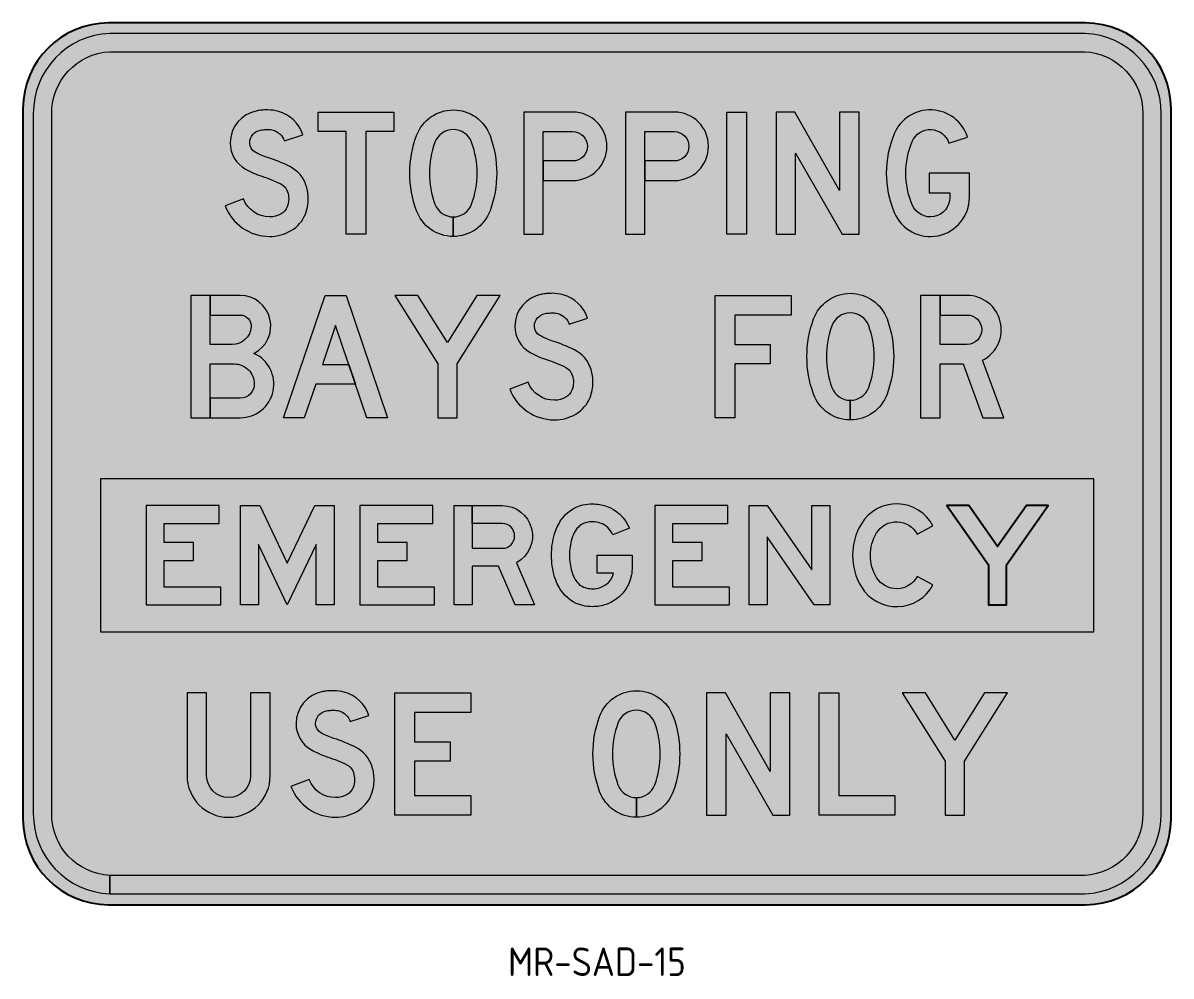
# Model space of a CAD drawing. Header units: millimetres. Extents: x 701 to 802, y 164 to 248.
import ezdxf
from ezdxf.enums import TextEntityAlignment as Align

# ---------------------------------------------------------------- set-up
doc = ezdxf.new("R2010")
doc.units = ezdxf.units.MM
doc.linetypes.add('CENTERX2', pattern=[101.60000000000001, 63.5, -12.7, 12.7, -12.7])
doc.linetypes.add('DASHED', pattern=[19.049999999999997, 12.7, -6.35])
for name, color, linetype in [('CNSTRN TWO', 2, 'DASHED'), ('L18', 4, 'Continuous'), ('L25', 1, 'Continuous'), ('T25', 1, 'Continuous'), ('Wipeout Frame & Hatch Boundary', 153, 'Continuous')]:
    doc.layers.add(name, color=color, linetype=linetype)
doc.layers.add('GSCOLORFILL', color=7, linetype='Continuous', lineweight=0)
doc.styles.add('ISO', font='isocp2.shx')

# ---------------------------------------------------------------- blocks, each defined once
blk = doc.blocks.new('*U2')
at = {"layer": 'GSCOLORFILL', "linetype": 'Continuous'}
blk.add_hatch(color=0, dxfattribs=at).paths.add_polyline_path([(146.9999999999999, 164), (147.0000000000001, 200), (0, 200), (0, 0), (150.0000000000001, 0), (149.9999999999999, 35.99999999999999), (35.99999999999989, 35.99999999999999), (36, 89.79369452008171), (95, 89.79369452008171), (95, 125.7936945200817), (36.00000000000001, 125.7936945200817), (35.99999999999989, 164)])
at = {"layer": 'GSCOLORFILL', "color": 0}
blk.add_lwpolyline([(149.9999999999999, 35.99999999999999), (35.99999999999989, 35.99999999999999), (36, 89.79369452008171), (95, 89.79369452008171), (95, 125.7936945200817), (36, 125.7936945200817), (35.99999999999989, 164), (146.9999999999999, 164), (147.0000000000001, 200), (0, 200), (0, 0), (150.0000000000001, 0)], close=True, dxfattribs=at)
blk = doc.blocks.new('*U3')
at = {"layer": 'GSCOLORFILL', "linetype": 'Continuous'}
blk.add_hatch(color=0, dxfattribs=at).paths.add_polyline_path([(152, 122.0000000000001), (152, 2.842170943040401e-14), (188, 2.842170943040401e-14), (188, 200), (149.2207729529404, 200), (94, 83.84596034036669), (38.7792270470596, 200), (0, 200), (0, 0), (36, 0), (36, 121.9999999999999), (94, 3.29042741172795e-14)])
at = {"layer": 'GSCOLORFILL', "color": 0}
blk.add_lwpolyline([(94, 83.84596034036667), (149.2207729529404, 200), (188, 200), (188, 2.842170943040401e-14), (152, 2.842170943040401e-14), (152, 122), (94, 1.4210854715202e-14), (36, 121.9999999999999), (36, 0), (0, 0), (0, 200), (38.77922704705958, 200)], close=True, dxfattribs=at)
blk = doc.blocks.new('*U4')
at = {"layer": 'GSCOLORFILL', "linetype": 'Continuous'}
blk.add_hatch(color=0, dxfattribs=at).paths.add_polyline_path([(146.9999999999999, 164), (147.0000000000001, 200), (0, 200), (0, 0), (150.0000000000001, 0), (149.9999999999999, 35.99999999999999), (35.99999999999989, 35.99999999999999), (36, 89.79369452008171), (95, 89.79369452008171), (95, 125.7936945200817), (36.00000000000001, 125.7936945200817), (35.99999999999989, 164)])
at = {"layer": 'GSCOLORFILL', "color": 0}
blk.add_lwpolyline([(149.9999999999999, 35.99999999999999), (35.99999999999989, 35.99999999999999), (36, 89.79369452008171), (95, 89.79369452008171), (95, 125.7936945200817), (36, 125.7936945200817), (35.99999999999989, 164), (146.9999999999999, 164), (147.0000000000001, 200), (0, 200), (0, 0), (150.0000000000001, 0)], close=True, dxfattribs=at)
blk = doc.blocks.new('*U5')
at = {"layer": 'GSCOLORFILL'}
h = blk.add_hatch(color=0, dxfattribs=at)
edge = h.paths.add_edge_path()
edge.add_line((36.00499999523606, 163.9999999999999), (36.00499999523606, 200))
edge.add_line((36.00499999523606, 200), (96.68865915777633, 200))
edge.add_arc((96.68865914828633, 138.9999999985824), 61.00000000141762, -62.16300381389169, 89.99999999108633, ccw=False)
edge.add_line((125.1730801702537, 85.05894180339811), (161.9999999785623, 0))
edge.add_line((161.9999999785623, 0), (122.7706969207973, 0))
edge.add_line((122.7706969207973, 0), (88.9999999882225, 78))
edge.add_line((88.9999999882225, 78), (36.00999999523469, 78))
edge.add_line((36.00999999523469, 78), (35.99999999523607, 0))
edge.add_line((35.99999999523607, 0), (0, 0))
edge.add_line((0, 0), (0, 200))
edge.add_line((0, 200), (35.99279999523708, 200))
edge.add_line((35.99279999523708, 200), (36.00999999523469, 114))
edge.add_line((36.00999999523469, 114), (96.68865915777667, 114.000000001654))
edge.add_arc((96.68865915777641, 138.9999999999999), 24.99999999834591, 270.0000000000006, 449.9999999999999)
edge.add_line((96.68865915777644, 163.9999999983459), (36.00499999523606, 163.9999999999999))
at = {"layer": 'GSCOLORFILL', "color": 0}
blk.add_lwpolyline([(36.00499999523606, 163.9999999999999), (36.00499999523606, 200), (96.68865915777633, 200, -0.7824316467772549), (125.1730801702537, 85.05894180339811), (161.9999999785623, 0), (122.7706969207973, 0), (88.9999999882225, 78), (36.00999999523469, 78), (35.99999999523607, 0), (0, 0), (0, 200), (35.99279999523708, 200), (36.00999999523469, 114), (96.68865915777667, 114.000000001654, 0.9999999999999943), (96.68865915777644, 163.9999999983459)], format="xyb", close=True, dxfattribs=at)
blk = doc.blocks.new('*U6')
at = {"layer": 'GSCOLORFILL'}
h = blk.add_hatch(color=0, dxfattribs=at)
edge = h.paths.add_edge_path()
edge.add_line((124.9539293998873, 64.00000000000058), (91.94101610818622, 64.00000000000055))
edge.add_line((91.94101610818622, 64.00000000000055), (91.94101610818622, 100.0000000000006))
edge.add_line((91.94101610818622, 100.0000000000006), (162, 100.0000000000006))
edge.add_line((162, 100.0000000000006), (162, 71.214695290947))
edge.add_arc((102.6031196883542, 71.21469529094692), 59.39688031164584, -10.323529323198386, 1.1368683772161603e-13, ccw=False)
edge.add_arc((84.64927900138316, 74.48507819232937), 77.64614878286928, 288.79850981199, 349.67647067680144, ccw=False)
edge.add_arc((82.601807161031, 80.50000000000037), 83.99999999999982, 269.9999999999937, 288.79850981199, ccw=False)
edge.add_arc((82.6018071610219, 83.30243830921908), 86.80243830921853, 256.8684975468394, 269.9999999999999, ccw=False)
edge.add_arc((79.24349315913551, 68.90680296235587), 72.02026695399728, 213.2258247591346, 256.8684975468393, ccw=False)
edge.add_arc((106.2242357779448, 86.57987978555103), 104.2739197186221, 196.5375582815805, 213.2258247591346, ccw=False)
edge.add_arc((151.4209855550677, 100.0000000000005), 151.4209855550677, 180, 196.5375582815805, ccw=False)
edge.add_arc((151.4209855550677, 100.0000000000007), 151.4209855550677, 163.4624417184194, 180.0000000000001, ccw=False)
edge.add_arc((106.2242357779445, 113.4201202144501), 104.2739197186219, 146.7741752408664, 163.4624417184192, ccw=False)
edge.add_arc((79.24349315913598, 131.0931970376447), 72.020266953998, 103.13150245316069, 146.7741752408668, ccw=False)
edge.add_arc((82.60180716102155, 116.6975616907832), 86.80243830921734, 90.00000000000011, 103.13150245316041, ccw=False)
edge.add_arc((82.60180716103072, 119.4999999999993), 84.00000000000128, 71.20149018800993, 90.00000000000642, ccw=False)
edge.add_arc((84.64927900138326, 125.5149218076719), 77.64614878286912, 22.036721864376887, 71.20149018800959, ccw=False)
edge.add_line((156.6228775257865, 154.6478162100389), (123.2529089247145, 141.1405886794366))
edge.add_arc((84.64927900138326, 125.5149218076718), 41.64614878286923, 22.03672186437699, 71.20149018800976)
edge.add_arc((82.60180716103088, 119.4999999999997), 48.00000000000092, 71.20149018801003, 90.00000000000655)
edge.add_arc((82.60180716102347, 116.6975616907663), 50.80243830923425, 89.99999999999785, 103.1315024531581)
edge.add_arc((79.24349315913587, 131.0931970376448), 36.02026695399781, 103.1315024531608, 146.7741752408669)
edge.add_arc((106.224235777945, 113.42012021445), 68.27391971862232, 146.7741752408664, 163.4624417184192)
edge.add_arc((151.4209855550674, 100.0000000000007), 115.4209855550674, 163.4624417184194, 180.0000000000001)
edge.add_arc((151.4209855550676, 100.0000000000005), 115.4209855550676, 180, 196.5375582815805)
edge.add_arc((106.2242357779448, 86.57987978555096), 68.27391971862207, 196.5375582815805, 213.2258247591345)
edge.add_arc((79.24349315913543, 68.90680296235578), 36.02026695399718, 213.2258247591346, 256.8684975468394)
edge.add_arc((82.60180716102184, 83.30243830921897), 50.80243830921842, 256.8684975468394, 269.9999999999999)
edge.add_arc((82.601807161029, 80.50000000001262), 48.00000000001207, 269.9999999999914, 288.7985098119876)
edge.add_arc((84.64927900138329, 74.48507819232937), 41.64614878286924, 288.79850981199, 345.4179690683337)
at = {"layer": 'GSCOLORFILL', "color": 0}
blk.add_lwpolyline([(124.9539293998873, 64.00000000000058), (91.94101610818622, 64.00000000000055), (91.94101610818622, 100.0000000000006), (162, 100.0000000000006), (162, 71.214695290947, -0.04507538502769052), (161.0384552252248, 60.57040332532851, -0.2720592993747703), (109.6700573784568, 0.9807581137323957, -0.08220841963923342), (82.60180716102174, -3.499999999999442, -0.0573597717839201), (62.88144017523634, -1.230220600646202, -0.1927627540990239), (18.99728476208368, 29.44399482730252, -0.07294526850981733), (6.263778553494504, 56.89895451418379, -0.07228421252994335), (1.4210854715202e-14, 100.0000000000006, -0.07228421252994391), (6.263778553494561, 143.1010454858177, -0.07294526850981198), (18.9972847620826, 170.556005172697, -0.19276275409903), (62.88144017523662, 201.2302206006474, -0.05735977178391904), (82.6018071610214, 203.5000000000006, -0.08220841963923443), (109.6700573784573, 199.0192418862686, -0.2178742305443249), (156.6228775257865, 154.6478162100389), (123.2529089247145, 141.1405886794366, 0.2178742305443251), (98.06937871384595, 164.9395667921538, 0.08220841963923443), (82.60180716102538, 167.5000000000006, 0.05735977178391912), (71.06016447511463, 166.171577317905, 0.1927627540990301), (49.11191213050451, 150.8301536458023, 0.07294526850981185), (40.77457923875495, 132.8538685056815, 0.07228421252994412), (36.00000000000001, 100.0000000000006, 0.07228421252994335), (40.7745792387549, 67.14613149431985, 0.07294526850981733), (49.11191213050513, 49.16984635419787, 0.192762754099024), (71.06016447511446, 33.82842268209625, 0.05735977178392032), (82.6018071610218, 32.50000000000055, 0.0822084196392332), (98.06937871384584, 35.06043320784734, 0.2522008711480704)], format="xyb", close=True, dxfattribs=at)
blk = doc.blocks.new('*U7')
at = {"layer": 'GSCOLORFILL', "linetype": 'Continuous'}
blk.add_hatch(color=0, dxfattribs=at).paths.add_polyline_path([(146.9999999999999, 164), (147.0000000000001, 200), (0, 200), (0, 0), (150.0000000000001, 0), (149.9999999999999, 35.99999999999999), (35.99999999999989, 35.99999999999999), (36, 89.79369452008171), (95, 89.79369452008171), (95, 125.7936945200817), (36.00000000000001, 125.7936945200817), (35.99999999999989, 164)])
at = {"layer": 'GSCOLORFILL', "color": 0}
blk.add_lwpolyline([(149.9999999999999, 35.99999999999999), (35.99999999999989, 35.99999999999999), (36, 89.79369452008171), (95, 89.79369452008171), (95, 125.7936945200817), (36, 125.7936945200817), (35.99999999999989, 164), (146.9999999999999, 164), (147.0000000000001, 200), (0, 200), (0, 0), (150.0000000000001, 0)], close=True, dxfattribs=at)
blk = doc.blocks.new('*U8')
at = {"layer": 'GSCOLORFILL', "linetype": 'Continuous'}
blk.add_hatch(color=0, dxfattribs=at).paths.add_polyline_path([(162, 200), (126, 200), (126, 70.38686046613338), (36.12227550571287, 200), (0, 200), (0, 0), (36, 0), (36, 137), (131, 0), (162, 0)])
at = {"layer": 'GSCOLORFILL', "color": 0}
blk.add_lwpolyline([(162, 200), (162, 0), (131, 0), (36, 137), (36, 0), (0, 0), (0, 200), (36.12227550571288, 200), (126, 70.38686046613333), (126, 200)], close=True, dxfattribs=at)
blk = doc.blocks.new('*U31')
at = {"layer": 'GSCOLORFILL', "linetype": 'Continuous'}
blk.add_hatch(color=0, dxfattribs=at).paths.add_polyline_path([(32, 200), (0, 200), (0, 64.50000000000003, 1), (136, 64.50000000000001), (136, 200), (104, 200), (104, 64.5, -1), (32, 64.5)])
at = {"layer": 'GSCOLORFILL', "color": 0}
blk.add_lwpolyline([(0, 200), (0, 64.50000000000001, 0.9999999999999999), (136, 64.5), (136, 200), (104, 200), (104, 64.5, -0.9999999999999999), (32, 64.5), (32, 200)], format="xyb", close=True, dxfattribs=at)
blk = doc.blocks.new('*U32')
at = {"layer": 'GSCOLORFILL'}
h = blk.add_hatch(color=0, dxfattribs=at)
edge = h.paths.add_edge_path()
edge.add_arc((70.1138021978752, 139.8349602439573), 31.66503975604266, 74.46761882983748, 89.99999999999949, ccw=False)
edge.add_arc((71.3696192161812, 144.3533723390851), 26.97535701145702, 18.43416843661788, 74.46761882983628, ccw=False)
edge.add_line((96.96080605563554, 152.8833806652067), (127.3188094182871, 163.002255693254))
edge.add_arc((71.36961921618015, 144.353372339084), 58.97535701145839, 18.43416843661881, 74.46761882983712)
edge.add_arc((70.11380219787513, 139.8349602439579), 63.66503975604209, 74.46761882983806, 90.00000000000007)
edge.add_arc((70.11380219787479, 87.17811100693781), 116.3218889930622, 89.9999999999999, 95.20208452342816)
edge.add_arc((67.43430500120193, 116.6089654807096), 86.76931042057018, 95.20208452342847, 100.0660043927367)
edge.add_arc((61.58281260194143, 149.5723280011554), 53.29061223869736, 100.0660043927364, 179.9999999999999)
edge.add_arc((57.59622376642022, 149.5723280011556), 49.30402340317619, 180.0000000000001, 240.52539161732)
edge.add_arc((102.7723739602681, 229.5035335058325), 141.1184131237858, 240.5253916173195, 252.4229875600029)
edge.add_arc((-5.154268137836397, -111.1985611304835), 216.269439725392, 63.49479254048009, 72.42298756000332, ccw=False)
edge.add_arc((81.8551508929528, 63.27562188433956), 21.3030848362331, 17.092358613638112, 63.49479254048032, ccw=False)
edge.add_arc((63.63858117502647, 57.67413260573686), 40.36141882497336, -3.979039320256561e-13, 17.092358613637316, ccw=False)
edge.add_arc((69.9103151940142, 57.67413260573653), 34.08968480598563, -21.835978028378975, 1.1368683772161603e-13, ccw=False)
edge.add_arc((80.10296240503372, 53.58993848622082), 23.10921583721245, 300.42010376624256, 338.164021971621, ccw=False)
edge.add_arc((72.8177436446915, 65.9973167222282), 37.49731672222823, 270, 300.4201037662423, ccw=False)
edge.add_arc((72.8177436446915, 74.31938926379084), 45.81938926379087, 200.6540005308843, 270, ccw=False)
edge.add_line((29.94328044301864, 58.15780401743604), (-1.13686837721616e-13, 46.87064510517077))
edge.add_arc((72.8177436446915, 74.31938926379081), 77.81938926379084, 200.6540005308842, 269.9999999999999)
edge.add_arc((72.81774364469143, 65.99731672222829), 69.49731672222832, 270, 300.4201037662423)
edge.add_arc((80.10296240503381, 53.58993848622094), 55.10921583721249, 300.4201037662422, 338.1640219716207)
edge.add_arc((69.91031519401427, 57.67413260573646), 66.08968480598561, 338.1640219716209, 360.0000000000001)
edge.add_arc((63.63858117502664, 57.67413260573625), 72.36141882497324, 2.475474397389851e-13, 17.0923586136379)
edge.add_arc((81.85515089295299, 63.27562188433996), 53.30308483623269, 17.09235861363737, 63.49479254047974)
edge.add_arc((-5.154268137833228, -111.1985611304757), 248.2694397253836, 63.49479254047985, 72.42298756000305)
edge.add_arc((102.7723739602719, 229.5035335058409), 109.118413123795, 240.5253916173198, 252.4229875600031, ccw=False)
edge.add_arc((57.59622376642032, 149.5723280011554), 17.30402340317605, 179.9999999999995, 240.52539161731931, ccw=False)
edge.add_arc((61.5828126019415, 149.5723280011556), 21.29061223869724, 100.06600439273649, 180.0000000000001, ccw=False)
edge.add_arc((67.4343050012016, 116.6089654807094), 54.76931042057032, 95.2020845234282, 100.06600439273637, ccw=False)
edge.add_arc((70.11380219787529, 87.17811100693291), 84.32188899306706, 89.99999999999989, 95.20208452342808, ccw=False)
at = {"layer": 'GSCOLORFILL', "color": 0}
blk.add_lwpolyline([(70.11380219787549, 171.5, -0.06787675261042452), (78.59315953967007, 170.3435695505434, -0.2494830365654269), (96.96080605563554, 152.8833806652067), (127.3188094182871, 163.002255693254, 0.2494830365654264), (87.1622135193237, 201.1749061075884, 0.06787675261042452), (70.11380219787503, 203.5, 0.02270227471950201), (59.56703468978424, 203.0208818389779, 0.02122604096759155), (52.26854324855611, 202.0426409332105, 0.3636441175402912), (8.292200363244035, 149.5723280011555, 0.2704077510795036), (33.33678063119186, 106.6495351923277, 0.0519597405227712), (60.15638590907122, 94.97367033413467, -0.03897631886995447), (91.36227347427217, 82.33962051430993, -0.2052815878054308), (102.2173258005502, 69.53687228439209, -0.07471806484743376), (103.9999999999998, 57.67413260573662, -0.09556678149168694), (101.5541485995273, 44.99444737401317, -0.1661941654668835), (91.8039988447623, 33.66202833871628, -0.1335177693873042), (72.81774364469152, 28.49999999999997, -0.3121642975364797), (29.94328044301864, 58.15780401743604), (-1.13686837721616e-13, 46.87064510517077, 0.3121642975364798), (72.8177436446914, -3.500000000000028, 0.1335177693873042), (108.0067626559153, 6.067274401056522, 0.1661941654668837), (131.2582269663246, 33.09202205901265, 0.09556678149168694), (135.9999999999999, 57.67413260573656, 0.07471806484743371), (132.8039568942247, 78.94208351750389, 0.2052815878054319), (105.6432062565885, 110.9762222482267, 0.03897631886995447), (69.81998392899993, 125.4796512773732, -0.05195974052277098), (49.08199018496828, 134.5078979602233, -0.2704077510795024), (40.29220036324426, 149.5723280011556, -0.3636441175402912), (57.86158500182569, 170.5352150791966, -0.02122604096759155), (62.46843668024741, 171.1526866203946, -0.02270227471950201)], format="xyb", close=True, dxfattribs=at)
blk = doc.blocks.new('*U33')
at = {"layer": 'GSCOLORFILL', "linetype": 'Continuous'}
blk.add_hatch(color=0, dxfattribs=at).paths.add_polyline_path([(124, 168), (32, 168), (32, 120), (90.15557582658448, 120), (90.15557582658454, 88), (32, 88), (32, 32), (124, 32), (124, 0), (0, 0), (0, 200), (124, 200)])
at = {"layer": 'GSCOLORFILL', "color": 0}
blk.add_lwpolyline([(124, 168), (32, 168), (32, 120), (90.15557582658448, 120), (90.15557582658454, 88), (32, 88), (32, 32), (124, 32), (124, 0), (0, 0), (0, 200), (124, 200)], close=True, dxfattribs=at)
blk = doc.blocks.new('*U30')
at = {"layer": 'CNSTRN TWO', "color": 28}
for name, p, xscale, yscale, zscale in [('*U31', (0, 0), 0.8, 0.8, 0.8), ('*U32', (136, 0), 0.8000000000000004, 0.8000000000000004, 0.8000000000000004), ('*U33', (272, 0), 0.8, 0.8, 0.8)]:
    blk.add_blockref(name, p, dxfattribs=dict(at, xscale=xscale, yscale=yscale, zscale=zscale))
blk = doc.blocks.new('*U35')
at = {"layer": 'GSCOLORFILL', "linetype": 'Continuous'}
blk.add_hatch(color=0, dxfattribs=at).paths.add_polyline_path([(101.0512661177568, 49.50357309305572, -0.3147395270879071), (71.00999999999999, 28.50000156250002), (71.00999999999999, -3.499999218750006, 0.3147824596861237), (131.1025322355135, 38.50714618611157, 0.1772151898734178), (131.1025322355134, 161.4928538138884, 0.6989247311827952), (10.89746776448658, 161.4928538138884, 0.177215189873418), (10.89746776448658, 38.5071461861115, 0.3148253933391205), (71, -3.500000000000007), (71, 28.49999999999998, -0.3148253933391204), (40.9487338822433, 49.50357309305575, -0.1772151898734182), (40.94873388224337, 150.4964269069443, -0.6989247311827943), (101.0512661177567, 150.4964269069442, -0.177215189873418)])
at = {"layer": 'GSCOLORFILL', "color": 0}
blk.add_lwpolyline([(71, -3.500000000000014, -0.3148253933391205), (10.89746776448658, 38.50714618611151, -0.1772151898734181), (10.89746776448658, 161.4928538138885, -0.6989247311827952), (131.1025322355134, 161.4928538138885, -0.1772151898734181), (131.1025322355134, 38.50714618611145, -0.3147824596861233), (71.00999999999999, -3.499999218750009), (71.00999999999999, 28.50000156250001, 0.3147395270879066), (101.0512661177567, 49.50357309305571, 0.1772151898734181), (101.0512661177567, 150.4964269069442, 0.6989247311827952), (40.94873388224335, 150.4964269069442, 0.1772151898734181), (40.94873388224329, 49.50357309305573, 0.3148253933391204), (71, 28.49999999999998)], format="xyb", close=True, dxfattribs=at)
blk = doc.blocks.new('*U36')
at = {"layer": 'GSCOLORFILL', "linetype": 'Continuous'}
blk.add_hatch(color=0, dxfattribs=at).paths.add_polyline_path([(104, 71.49806198638845), (30.57032113507903, 200), (0, 200), (0, 0), (32, 0), (32, 133), (108, 0), (136, 0), (136, 200), (104, 200)])
at = {"layer": 'GSCOLORFILL', "color": 0}
blk.add_lwpolyline([(136, 0), (136, 200), (104, 200), (104, 71.49806198638845), (30.57032113507904, 200), (0, 200), (0, 0), (32, 0), (32, 133), (108, 0)], close=True, dxfattribs=at)
blk = doc.blocks.new('*U37')
at = {"layer": 'GSCOLORFILL', "linetype": 'Continuous'}
blk.add_hatch(color=0, dxfattribs=at).paths.add_polyline_path([(32, 32), (124, 32), (124, 0), (0, 0), (0, 200), (32, 200)])
at = {"layer": 'GSCOLORFILL', "color": 0}
blk.add_lwpolyline([(32, 32), (124, 32), (124, 0), (0, 0), (0, 200), (32, 200)], close=True, dxfattribs=at)
blk = doc.blocks.new('*U38')
at = {"layer": 'GSCOLORFILL', "linetype": 'Continuous'}
blk.add_hatch(color=0, dxfattribs=at).paths.add_polyline_path([(86, 122.7774792451623), (37.73592452822641, 200), (0, 200), (70, 87.99999999999996), (70, 0), (102, 0), (102, 87.99999999999997), (172, 200), (134.2640754717736, 200)])
at = {"layer": 'GSCOLORFILL', "color": 0}
blk.add_lwpolyline([(70, 0), (102, 0), (102, 87.99999999999997), (172, 200), (134.2640754717736, 200), (86, 122.7774792451623), (37.73592452822641, 200), (0, 200), (70, 87.99999999999997)], close=True, dxfattribs=at)
blk = doc.blocks.new('*U34')
at = {"layer": 'CNSTRN TWO', "color": 28, "xscale": 0.8, "yscale": 0.8, "zscale": 0.8}
for name, p in [('*U35', (0, 0)), ('*U36', (148.8000000000001, 0)), ('*U37', (296.0000000000002, 0)), ('*U38', (404.8000000000002, 0))]:
    blk.add_blockref(name, p, dxfattribs=at)
blk = doc.blocks.new('*U29')
at = {"layer": 'CNSTRN TWO'}
for name, p in [('*U30', (-536.8, 0)), ('*U34', (-5.599999999999909, 0))]:
    blk.add_blockref(name, p, dxfattribs=at)
blk = doc.blocks.new('*U11')
at = {"layer": 'GSCOLORFILL'}
h = blk.add_hatch(color=0, dxfattribs=at)
edge = h.paths.add_edge_path()
edge.add_arc((70.1138021978752, 139.8349602439573), 31.66503975604266, 74.46761882983748, 89.99999999999949, ccw=False)
edge.add_arc((71.3696192161812, 144.3533723390851), 26.97535701145702, 18.43416843661788, 74.46761882983628, ccw=False)
edge.add_line((96.96080605563554, 152.8833806652067), (127.3188094182871, 163.002255693254))
edge.add_arc((71.36961921618015, 144.353372339084), 58.97535701145839, 18.43416843661881, 74.46761882983712)
edge.add_arc((70.11380219787513, 139.8349602439579), 63.66503975604209, 74.46761882983806, 90.00000000000007)
edge.add_arc((70.11380219787479, 87.17811100693781), 116.3218889930622, 89.9999999999999, 95.20208452342816)
edge.add_arc((67.43430500120193, 116.6089654807096), 86.76931042057018, 95.20208452342847, 100.0660043927367)
edge.add_arc((61.58281260194143, 149.5723280011554), 53.29061223869736, 100.0660043927364, 179.9999999999999)
edge.add_arc((57.59622376642022, 149.5723280011556), 49.30402340317619, 180.0000000000001, 240.52539161732)
edge.add_arc((102.7723739602681, 229.5035335058325), 141.1184131237858, 240.5253916173195, 252.4229875600029)
edge.add_arc((-5.154268137836397, -111.1985611304835), 216.269439725392, 63.49479254048009, 72.42298756000332, ccw=False)
edge.add_arc((81.8551508929528, 63.27562188433956), 21.3030848362331, 17.092358613638112, 63.49479254048032, ccw=False)
edge.add_arc((63.63858117502647, 57.67413260573686), 40.36141882497336, -3.979039320256561e-13, 17.092358613637316, ccw=False)
edge.add_arc((69.9103151940142, 57.67413260573653), 34.08968480598563, -21.835978028378975, 1.1368683772161603e-13, ccw=False)
edge.add_arc((80.10296240503372, 53.58993848622082), 23.10921583721245, 300.42010376624256, 338.164021971621, ccw=False)
edge.add_arc((72.8177436446915, 65.9973167222282), 37.49731672222823, 270, 300.4201037662423, ccw=False)
edge.add_arc((72.8177436446915, 74.31938926379084), 45.81938926379087, 200.6540005308843, 270, ccw=False)
edge.add_line((29.94328044301864, 58.15780401743604), (-1.13686837721616e-13, 46.87064510517077))
edge.add_arc((72.8177436446915, 74.31938926379081), 77.81938926379084, 200.6540005308842, 269.9999999999999)
edge.add_arc((72.81774364469143, 65.99731672222829), 69.49731672222832, 270, 300.4201037662423)
edge.add_arc((80.10296240503381, 53.58993848622094), 55.10921583721249, 300.4201037662422, 338.1640219716207)
edge.add_arc((69.91031519401427, 57.67413260573646), 66.08968480598561, 338.1640219716209, 360.0000000000001)
edge.add_arc((63.63858117502664, 57.67413260573625), 72.36141882497324, 2.475474397389851e-13, 17.0923586136379)
edge.add_arc((81.85515089295299, 63.27562188433996), 53.30308483623269, 17.09235861363737, 63.49479254047974)
edge.add_arc((-5.154268137833228, -111.1985611304757), 248.2694397253836, 63.49479254047985, 72.42298756000305)
edge.add_arc((102.7723739602719, 229.5035335058409), 109.118413123795, 240.5253916173198, 252.4229875600031, ccw=False)
edge.add_arc((57.59622376642032, 149.5723280011554), 17.30402340317605, 179.9999999999995, 240.52539161731931, ccw=False)
edge.add_arc((61.5828126019415, 149.5723280011556), 21.29061223869724, 100.06600439273649, 180.0000000000001, ccw=False)
edge.add_arc((67.4343050012016, 116.6089654807094), 54.76931042057032, 95.2020845234282, 100.06600439273637, ccw=False)
edge.add_arc((70.11380219787529, 87.17811100693291), 84.32188899306706, 89.99999999999989, 95.20208452342808, ccw=False)
at = {"layer": 'GSCOLORFILL', "color": 0}
blk.add_lwpolyline([(70.11380219787549, 171.5, -0.06787675261042452), (78.59315953967007, 170.3435695505434, -0.2494830365654269), (96.96080605563554, 152.8833806652067), (127.3188094182871, 163.002255693254, 0.2494830365654264), (87.1622135193237, 201.1749061075884, 0.06787675261042452), (70.11380219787503, 203.5, 0.02270227471950201), (59.56703468978424, 203.0208818389779, 0.02122604096759155), (52.26854324855611, 202.0426409332105, 0.3636441175402912), (8.292200363244035, 149.5723280011555, 0.2704077510795036), (33.33678063119186, 106.6495351923277, 0.0519597405227712), (60.15638590907122, 94.97367033413467, -0.03897631886995447), (91.36227347427217, 82.33962051430993, -0.2052815878054308), (102.2173258005502, 69.53687228439209, -0.07471806484743376), (103.9999999999998, 57.67413260573662, -0.09556678149168694), (101.5541485995273, 44.99444737401317, -0.1661941654668835), (91.8039988447623, 33.66202833871628, -0.1335177693873042), (72.81774364469152, 28.49999999999997, -0.3121642975364797), (29.94328044301864, 58.15780401743604), (-1.13686837721616e-13, 46.87064510517077, 0.3121642975364798), (72.8177436446914, -3.500000000000028, 0.1335177693873042), (108.0067626559153, 6.067274401056522, 0.1661941654668837), (131.2582269663246, 33.09202205901265, 0.09556678149168694), (135.9999999999999, 57.67413260573656, 0.07471806484743371), (132.8039568942247, 78.94208351750389, 0.2052815878054319), (105.6432062565885, 110.9762222482267, 0.03897631886995447), (69.81998392899993, 125.4796512773732, -0.05195974052277098), (49.08199018496828, 134.5078979602233, -0.2704077510795024), (40.29220036324426, 149.5723280011556, -0.3636441175402912), (57.86158500182569, 170.5352150791966, -0.02122604096759155), (62.46843668024741, 171.1526866203946, -0.02270227471950201)], format="xyb", close=True, dxfattribs=at)
blk = doc.blocks.new('*U12')
at = {"layer": 'GSCOLORFILL', "linetype": 'Continuous'}
blk.add_hatch(color=0, dxfattribs=at).paths.add_polyline_path([(124, 200), (124, 168), (78, 168), (78, 0), (46, 0), (46, 168), (0, 168), (0, 200)])
at = {"layer": 'GSCOLORFILL', "color": 0}
blk.add_lwpolyline([(124, 200), (124, 168), (78, 168), (78, 0), (46, 0), (46, 168), (0, 168), (0, 200)], close=True, dxfattribs=at)
blk = doc.blocks.new('*U13')
at = {"layer": 'GSCOLORFILL', "linetype": 'Continuous'}
blk.add_hatch(color=0, dxfattribs=at).paths.add_polyline_path([(101.0512661177568, 49.50357309305572, -0.3147395270879071), (71.00999999999999, 28.50000156250002), (71.00999999999999, -3.499999218750006, 0.3147824596861237), (131.1025322355135, 38.50714618611157, 0.1772151898734178), (131.1025322355134, 161.4928538138884, 0.6989247311827952), (10.89746776448658, 161.4928538138884, 0.177215189873418), (10.89746776448658, 38.5071461861115, 0.3148253933391205), (71, -3.500000000000007), (71, 28.49999999999998, -0.3148253933391204), (40.9487338822433, 49.50357309305575, -0.1772151898734182), (40.94873388224337, 150.4964269069443, -0.6989247311827943), (101.0512661177567, 150.4964269069442, -0.177215189873418)])
at = {"layer": 'GSCOLORFILL', "color": 0}
blk.add_lwpolyline([(71, -3.500000000000014, -0.3148253933391205), (10.89746776448658, 38.50714618611151, -0.1772151898734181), (10.89746776448658, 161.4928538138885, -0.6989247311827952), (131.1025322355134, 161.4928538138885, -0.1772151898734181), (131.1025322355134, 38.50714618611145, -0.3147824596861233), (71.00999999999999, -3.499999218750009), (71.00999999999999, 28.50000156250001, 0.3147395270879066), (101.0512661177567, 49.50357309305571, 0.1772151898734181), (101.0512661177567, 150.4964269069442, 0.6989247311827952), (40.94873388224335, 150.4964269069442, 0.1772151898734181), (40.94873388224329, 49.50357309305573, 0.3148253933391204), (71, 28.49999999999998)], format="xyb", close=True, dxfattribs=at)
blk = doc.blocks.new('*U14')
at = {"layer": 'GSCOLORFILL', "linetype": 'Continuous'}
blk.add_hatch(color=0, dxfattribs=at).paths.add_polyline_path([(80, 168, -1), (79.99999999999999, 120), (32.00999999999999, 120), (32.00999999999999, 87.99999999999999), (79.99999999999999, 88, 1), (80, 200), (0, 200), (0, 0), (32, 0), (32, 168)])
at = {"layer": 'GSCOLORFILL', "color": 0}
blk.add_lwpolyline([(32, 168), (80, 168, -0.9999999999999999), (80, 120), (32.00999999999999, 120), (32.00999999999999, 87.99999999999999), (80, 88, 0.9999999999999997), (80, 200), (0, 200), (0, 0), (32, 0)], format="xyb", close=True, dxfattribs=at)
blk = doc.blocks.new('*U15')
at = {"layer": 'GSCOLORFILL', "linetype": 'Continuous'}
blk.add_hatch(color=0, dxfattribs=at).paths.add_polyline_path([(80, 168, -1), (79.99999999999999, 120), (32.00999999999999, 120), (32.00999999999999, 87.99999999999999), (79.99999999999999, 88, 1), (80, 200), (0, 200), (0, 0), (32, 0), (32, 168)])
at = {"layer": 'GSCOLORFILL', "color": 0}
blk.add_lwpolyline([(32, 168), (80, 168, -0.9999999999999999), (80, 120), (32.00999999999999, 120), (32.00999999999999, 87.99999999999999), (80, 88, 0.9999999999999997), (80, 200), (0, 200), (0, 0), (32, 0)], format="xyb", close=True, dxfattribs=at)
blk = doc.blocks.new('*U16')
at = {"layer": 'GSCOLORFILL', "linetype": 'Continuous'}
blk.add_hatch(color=0, dxfattribs=at).paths.add_polyline_path([(0, 200), (32, 200), (32, 0), (0, 0)])
at = {"layer": 'GSCOLORFILL', "color": 0}
blk.add_lwpolyline([(0, 200), (32, 200), (32, 0), (0, 0)], close=True, dxfattribs=at)
blk = doc.blocks.new('*U17')
at = {"layer": 'GSCOLORFILL', "linetype": 'Continuous'}
blk.add_hatch(color=0, dxfattribs=at).paths.add_polyline_path([(104, 71.49806198638845), (30.57032113507903, 200), (0, 200), (0, 0), (32, 0), (32, 133), (108, 0), (136, 0), (136, 200), (104, 200)])
at = {"layer": 'GSCOLORFILL', "color": 0}
blk.add_lwpolyline([(136, 0), (136, 200), (104, 200), (104, 71.49806198638845), (30.57032113507904, 200), (0, 200), (0, 0), (32, 0), (32, 133), (108, 0)], close=True, dxfattribs=at)
blk = doc.blocks.new('*U18')
at = {"layer": 'GSCOLORFILL', "linetype": 'Continuous'}
blk.add_hatch(color=0, dxfattribs=at).paths.add_polyline_path([(102.4784760117693, 149.25), (132.9569520235387, 159, 0.6960666674231567), (13.04355856549179, 164.4025704171156, 0.2025316455696203), (13.04355856549176, 35.59742958288436, 0.8177717737410967), (136, 60.49999999999979), (136, 100), (70, 100), (70, 68.00000000000001), (104, 68.00000000000001), (104, 60.5, -0.8177717737410972), (42.5217792827459, 48.04871479144217, -0.2025316455696204), (42.52177928274589, 151.9512852085578, -0.6960666674231574)])
at = {"layer": 'GSCOLORFILL', "color": 0}
blk.add_lwpolyline([(70, 100), (70, 68.00000000000001), (104, 68.00000000000001), (104, 60.5, -0.8177717737410954), (42.52177928274591, 48.04871479144221, -0.2025316455696203), (42.52177928274591, 151.9512852085578, -0.6960666674231561), (102.4784760117693, 149.25), (132.9569520235387, 159, 0.6960666674231561), (13.04355856549182, 164.4025704171156, 0.2025316455696203), (13.04355856549182, 35.59742958288442, 0.8177717737410954), (136, 60.5), (136, 100)], format="xyb", close=True, dxfattribs=at)
blk = doc.blocks.new('*U10')
at = {"layer": 'L25', "color": 28}
for name, p, xscale, yscale, zscale in [('*U11', (0, 0), 0.8000000000000004, 0.8000000000000004, 0.8000000000000004), ('*U12', (121.6806722689076, 0), 0.8, 0.8, 0.8), ('*U13', (241.8117647058824, 0), 0.7999999999999998, 0.7999999999999998, 0.7999999999999998), ('*U14', (390.8336134453781, 0), 0.7999999999999997, 0.7999999999999997, 0.7999999999999997), ('*U15', (523.7848739495798, 0), 0.8, 0.8, 0.8), ('*U16', (656.7361344537815, 0), 0.8, 0.8, 0.8), ('*U17', (720.9781512605042, 0), 0.8, 0.8, 0.8), ('*U18', (865.2, 0), 0.8, 0.8, 0.8)]:
    blk.add_blockref(name, p, dxfattribs=dict(at, xscale=xscale, yscale=yscale, zscale=zscale))
blk = doc.blocks.new('*U9')
at = {"layer": 'L25'}
blk.add_blockref('*U10', (-487, 0), dxfattribs=at)
blk = doc.blocks.new('*U21')
at = {"layer": 'GSCOLORFILL', "linetype": 'Continuous'}
blk.add_hatch(color=0, dxfattribs=at).paths.add_polyline_path([(32.00999999999999, 200), (32.00999999999999, 168), (80.99999999999999, 168, -0.4369501879659429), (98.94666654943713, 148.6153846153846, -0.3918366946533311), (68.03851860318424, 120), (32, 120), (32, 200), (0, 200), (0, 0), (32, -2.807082412879408e-15), (32, 88), (71, 88, -0.4142135623730954), (104, 54.99999999999998, -0.4142135623730949), (81.00000000000003, 32), (32.00999999999999, 32), (32.00999999999999, -2.807959626133432e-15), (80.99999999999996, -7.105427357601002e-15, 0.8101203806570804), (103.3296878269436, 105.2631578947368, 0.7917000734326471), (80.99999999999994, 200)])
at = {"layer": 'GSCOLORFILL', "color": 0}
blk.add_lwpolyline([(32, 87.99999999999999), (71, 88, -0.4142135623730948), (104, 55.00000000000001, -0.4142135623730953), (81, 31.99999999999999), (32.00999999999999, 32), (32.00999999999999, -2.807959626133432e-15), (81, -7.105427357601002e-15, 0.8101203806570794), (103.3296878269435, 105.2631578947368, 0.7917000734326467), (81, 200), (32.00999999999999, 200), (32.00999999999999, 168), (81, 168, -0.4369501879659418), (98.94666654943711, 148.6153846153846, -0.3918366946533313), (68.03851860318423, 120), (32, 120), (32, 200), (0, 200), (0, 0), (32, -2.807082412879408e-15)], format="xyb", close=True, dxfattribs=at)
blk = doc.blocks.new('*U22')
at = {"layer": 'GSCOLORFILL', "linetype": 'Continuous'}
blk.add_hatch(color=0, dxfattribs=at).paths.add_polyline_path([(0, 0), (68, 200), (102, 200), (170, 0), (136.2009704281322, 0), (85, 150.5910894945062), (63.37275643622598, 86.9815496010532), (106.6166813670329, 86.9815496010532), (117.4966813670329, 54.9815496010532), (52.49275643622593, 54.9815496010532), (33.79902957186789, 0)])
at = {"layer": 'GSCOLORFILL', "color": 0}
blk.add_lwpolyline([(0, 0), (68, 200), (102, 200), (170, 0), (136.2009704281322, 0), (85, 150.5910894945062), (63.37275643622598, 86.9815496010532), (106.6166813670329, 86.9815496010532), (117.4966813670329, 54.9815496010532), (52.49275643622593, 54.9815496010532), (33.79902957186789, 0)], close=True, dxfattribs=at)
blk = doc.blocks.new('*U23')
at = {"layer": 'GSCOLORFILL', "linetype": 'Continuous'}
blk.add_hatch(color=0, dxfattribs=at).paths.add_polyline_path([(86, 122.7774792451623), (37.73592452822641, 200), (0, 200), (70, 87.99999999999996), (70, 0), (102, 0), (102, 87.99999999999997), (172, 200), (134.2640754717736, 200)])
at = {"layer": 'GSCOLORFILL', "color": 0}
blk.add_lwpolyline([(70, 0), (102, 0), (102, 87.99999999999997), (172, 200), (134.2640754717736, 200), (86, 122.7774792451623), (37.73592452822641, 200), (0, 200), (70, 87.99999999999997)], close=True, dxfattribs=at)
blk = doc.blocks.new('*U24')
at = {"layer": 'GSCOLORFILL'}
h = blk.add_hatch(color=0, dxfattribs=at)
edge = h.paths.add_edge_path()
edge.add_arc((70.1138021978752, 139.8349602439573), 31.66503975604266, 74.46761882983748, 89.99999999999949, ccw=False)
edge.add_arc((71.3696192161812, 144.3533723390851), 26.97535701145702, 18.43416843661788, 74.46761882983628, ccw=False)
edge.add_line((96.96080605563554, 152.8833806652067), (127.3188094182871, 163.002255693254))
edge.add_arc((71.36961921618015, 144.353372339084), 58.97535701145839, 18.43416843661881, 74.46761882983712)
edge.add_arc((70.11380219787513, 139.8349602439579), 63.66503975604209, 74.46761882983806, 90.00000000000007)
edge.add_arc((70.11380219787479, 87.17811100693781), 116.3218889930622, 89.9999999999999, 95.20208452342816)
edge.add_arc((67.43430500120193, 116.6089654807096), 86.76931042057018, 95.20208452342847, 100.0660043927367)
edge.add_arc((61.58281260194143, 149.5723280011554), 53.29061223869736, 100.0660043927364, 179.9999999999999)
edge.add_arc((57.59622376642022, 149.5723280011556), 49.30402340317619, 180.0000000000001, 240.52539161732)
edge.add_arc((102.7723739602681, 229.5035335058325), 141.1184131237858, 240.5253916173195, 252.4229875600029)
edge.add_arc((-5.154268137836397, -111.1985611304835), 216.269439725392, 63.49479254048009, 72.42298756000332, ccw=False)
edge.add_arc((81.8551508929528, 63.27562188433956), 21.3030848362331, 17.092358613638112, 63.49479254048032, ccw=False)
edge.add_arc((63.63858117502647, 57.67413260573686), 40.36141882497336, -3.979039320256561e-13, 17.092358613637316, ccw=False)
edge.add_arc((69.9103151940142, 57.67413260573653), 34.08968480598563, -21.835978028378975, 1.1368683772161603e-13, ccw=False)
edge.add_arc((80.10296240503372, 53.58993848622082), 23.10921583721245, 300.42010376624256, 338.164021971621, ccw=False)
edge.add_arc((72.8177436446915, 65.9973167222282), 37.49731672222823, 270, 300.4201037662423, ccw=False)
edge.add_arc((72.8177436446915, 74.31938926379084), 45.81938926379087, 200.6540005308843, 270, ccw=False)
edge.add_line((29.94328044301864, 58.15780401743604), (-1.13686837721616e-13, 46.87064510517077))
edge.add_arc((72.8177436446915, 74.31938926379081), 77.81938926379084, 200.6540005308842, 269.9999999999999)
edge.add_arc((72.81774364469143, 65.99731672222829), 69.49731672222832, 270, 300.4201037662423)
edge.add_arc((80.10296240503381, 53.58993848622094), 55.10921583721249, 300.4201037662422, 338.1640219716207)
edge.add_arc((69.91031519401427, 57.67413260573646), 66.08968480598561, 338.1640219716209, 360.0000000000001)
edge.add_arc((63.63858117502664, 57.67413260573625), 72.36141882497324, 2.475474397389851e-13, 17.0923586136379)
edge.add_arc((81.85515089295299, 63.27562188433996), 53.30308483623269, 17.09235861363737, 63.49479254047974)
edge.add_arc((-5.154268137833228, -111.1985611304757), 248.2694397253836, 63.49479254047985, 72.42298756000305)
edge.add_arc((102.7723739602719, 229.5035335058409), 109.118413123795, 240.5253916173198, 252.4229875600031, ccw=False)
edge.add_arc((57.59622376642032, 149.5723280011554), 17.30402340317605, 179.9999999999995, 240.52539161731931, ccw=False)
edge.add_arc((61.5828126019415, 149.5723280011556), 21.29061223869724, 100.06600439273649, 180.0000000000001, ccw=False)
edge.add_arc((67.4343050012016, 116.6089654807094), 54.76931042057032, 95.2020845234282, 100.06600439273637, ccw=False)
edge.add_arc((70.11380219787529, 87.17811100693291), 84.32188899306706, 89.99999999999989, 95.20208452342808, ccw=False)
at = {"layer": 'GSCOLORFILL', "color": 0}
blk.add_lwpolyline([(70.11380219787549, 171.5, -0.06787675261042452), (78.59315953967007, 170.3435695505434, -0.2494830365654269), (96.96080605563554, 152.8833806652067), (127.3188094182871, 163.002255693254, 0.2494830365654264), (87.1622135193237, 201.1749061075884, 0.06787675261042452), (70.11380219787503, 203.5, 0.02270227471950201), (59.56703468978424, 203.0208818389779, 0.02122604096759155), (52.26854324855611, 202.0426409332105, 0.3636441175402912), (8.292200363244035, 149.5723280011555, 0.2704077510795036), (33.33678063119186, 106.6495351923277, 0.0519597405227712), (60.15638590907122, 94.97367033413467, -0.03897631886995447), (91.36227347427217, 82.33962051430993, -0.2052815878054308), (102.2173258005502, 69.53687228439209, -0.07471806484743376), (103.9999999999998, 57.67413260573662, -0.09556678149168694), (101.5541485995273, 44.99444737401317, -0.1661941654668835), (91.8039988447623, 33.66202833871628, -0.1335177693873042), (72.81774364469152, 28.49999999999997, -0.3121642975364797), (29.94328044301864, 58.15780401743604), (-1.13686837721616e-13, 46.87064510517077, 0.3121642975364798), (72.8177436446914, -3.500000000000028, 0.1335177693873042), (108.0067626559153, 6.067274401056522, 0.1661941654668837), (131.2582269663246, 33.09202205901265, 0.09556678149168694), (135.9999999999999, 57.67413260573656, 0.07471806484743371), (132.8039568942247, 78.94208351750389, 0.2052815878054319), (105.6432062565885, 110.9762222482267, 0.03897631886995447), (69.81998392899993, 125.4796512773732, -0.05195974052277098), (49.08199018496828, 134.5078979602233, -0.2704077510795024), (40.29220036324426, 149.5723280011556, -0.3636441175402912), (57.86158500182569, 170.5352150791966, -0.02122604096759155), (62.46843668024741, 171.1526866203946, -0.02270227471950201)], format="xyb", close=True, dxfattribs=at)
blk = doc.blocks.new('*U20')
at = {"layer": 'L25', "color": 28}
for name, p, xscale, yscale, zscale in [('*U21', (0, 0), 0.8000000000000003, 0.8000000000000003, 0.8000000000000003), ('*U22', (121.6, 0), 0.8, 0.8, 0.8), ('*U23', (267.2, 0), 0.8, 0.8, 0.8), ('*U24', (417.6000000000001, 0), 0.8000000000000004, 0.8000000000000004, 0.8000000000000004)]:
    blk.add_blockref(name, p, dxfattribs=dict(at, xscale=xscale, yscale=yscale, zscale=zscale))
blk = doc.blocks.new('*U26')
at = {"layer": 'GSCOLORFILL', "linetype": 'Continuous'}
blk.add_hatch(color=0, dxfattribs=at).paths.add_polyline_path([(124, 200), (124, 168), (32, 168), (32, 120), (90.15557582658448, 120), (90.15557582658454, 88), (32, 88), (32, 0), (0, 0), (0, 200)])
at = {"layer": 'GSCOLORFILL', "color": 0}
blk.add_lwpolyline([(124, 200), (124, 168), (32, 168), (32, 120), (90.15557582658448, 120), (90.15557582658454, 88), (32, 88), (32, 0), (0, 0), (0, 200)], close=True, dxfattribs=at)
blk = doc.blocks.new('*U27')
at = {"layer": 'GSCOLORFILL', "linetype": 'Continuous'}
blk.add_hatch(color=0, dxfattribs=at).paths.add_polyline_path([(101.0512661177568, 49.50357309305572, -0.3147395270879071), (71.00999999999999, 28.50000156250002), (71.00999999999999, -3.499999218750006, 0.3147824596861237), (131.1025322355135, 38.50714618611157, 0.1772151898734178), (131.1025322355134, 161.4928538138884, 0.6989247311827952), (10.89746776448658, 161.4928538138884, 0.177215189873418), (10.89746776448658, 38.5071461861115, 0.3148253933391205), (71, -3.500000000000007), (71, 28.49999999999998, -0.3148253933391204), (40.9487338822433, 49.50357309305575, -0.1772151898734182), (40.94873388224337, 150.4964269069443, -0.6989247311827943), (101.0512661177567, 150.4964269069442, -0.177215189873418)])
at = {"layer": 'GSCOLORFILL', "color": 0}
blk.add_lwpolyline([(71, -3.500000000000014, -0.3148253933391205), (10.89746776448658, 38.50714618611151, -0.1772151898734181), (10.89746776448658, 161.4928538138885, -0.6989247311827952), (131.1025322355134, 161.4928538138885, -0.1772151898734181), (131.1025322355134, 38.50714618611145, -0.3147824596861233), (71.00999999999999, -3.499999218750009), (71.00999999999999, 28.50000156250001, 0.3147395270879066), (101.0512661177567, 49.50357309305571, 0.1772151898734181), (101.0512661177567, 150.4964269069442, 0.6989247311827952), (40.94873388224335, 150.4964269069442, 0.1772151898734181), (40.94873388224329, 49.50357309305573, 0.3148253933391204), (71, 28.49999999999998)], format="xyb", close=True, dxfattribs=at)
blk = doc.blocks.new('*U28')
at = {"layer": 'GSCOLORFILL'}
h = blk.add_hatch(color=0, dxfattribs=at)
edge = h.paths.add_edge_path()
edge.add_line((32.005, 200.0000000000001), (32.005, 168))
edge.add_line((32.005, 168), (75.95926078043158, 168))
edge.add_arc((75.95926078043156, 144), 24, -90, 90, ccw=False)
edge.add_line((75.95926078043158, 120), (32, 120))
edge.add_line((32, 120), (32, 200.0000000000001))
edge.add_line((32, 200.0000000000001), (0, 200.0000000000001))
edge.add_line((0, 200.0000000000001), (0, 0))
edge.add_line((0, 0), (32, 0))
edge.add_line((32, 0), (32, 87.99999999999999))
edge.add_line((32, 87.99999999999999), (69.56177767763825, 87.99999999999989))
edge.add_line((69.56177767763825, 87.99999999999989), (101.9068749928872, -1.13686837721616e-13))
edge.add_line((101.9068749928872, -1.13686837721616e-13), (136.0000005012898, 0))
edge.add_line((136.0000005012898, 0), (101.4069289715749, 94.11597266024452))
edge.add_arc((75.95926078043153, 144), 56.00000000000001, 297.0277924266878, 449.9999999999999)
edge.add_line((75.95926078043158, 200), (32.005, 200.0000000000001))
at = {"layer": 'GSCOLORFILL', "color": 0}
blk.add_lwpolyline([(32.005, 200.0000000000001), (32.005, 168), (75.95926078043158, 168, -0.9999999999999997), (75.95926078043158, 120), (32, 120), (32, 200.0000000000001), (0, 200.0000000000001), (0, 0), (32, 0), (32, 87.99999999999999), (69.56177767763825, 87.99999999999989), (101.9068749928872, -1.13686837721616e-13), (136.0000005012898, 0), (101.4069289715749, 94.11597266024452, 0.7881398215037695), (75.95926078043158, 200)], format="xyb", close=True, dxfattribs=at)
blk = doc.blocks.new('*U25')
at = {"layer": 'L25', "color": 28}
for name, p, xscale, yscale, zscale in [('*U26', (0, 0), 0.8, 0.8, 0.8), ('*U27', (120, 0), 0.8, 0.8, 0.8), ('*U28', (268.8000000000001, 0), 0.7999999970512357, 0.7999999970512357, 0.7999999970512357)]:
    blk.add_blockref(name, p, dxfattribs=dict(at, xscale=xscale, yscale=yscale, zscale=zscale))
blk = doc.blocks.new('*U19')
at = {"layer": 'L25'}
for name, p in [('*U20', (-532, 0)), ('*U25', (154.4000000000001, 0))]:
    blk.add_blockref(name, p, dxfattribs=at)

msp = doc.modelspace()

# ---------------------------------------------------------------- hatches: boundary and pattern name
at = {"layer": 'GSCOLORFILL', "true_color": 0x0a0a0a, "transparency": 33554687}
h = msp.add_hatch(color=28, dxfattribs=at)
edge = h.paths.add_edge_path()
edge.add_line((708.5413961652298, 171.2474086101067), (794.0173161652298, 171.2474086101067))
edge.add_arc((793.4096542823366, 178.5341104033383), 7.311995349246722, 274.767052052366, 358.0273100022269)
edge.add_line((800.7173161652298, 178.2824086101067), (800.7173161652298, 239.6544086101067))
edge.add_arc((793.4096542823368, 239.4027068168753), 7.311995349246613, 1.972689997772186, 85.23294794763488)
edge.add_line((794.0173161652298, 246.6894086101067), (708.5253161652298, 246.6894086101067))
edge.add_arc((709.1329780481229, 239.4027068168751), 7.311995349246722, 94.76705205236601, 178.0273100022269)
edge.add_line((701.8253161652298, 239.6544086101067), (701.8253161652298, 178.2824086101067))
edge.add_arc((709.1642679157607, 178.5470710908787), 7.343722422950617, 182.0653459887873, 264.6930351266966)
edge.add_line((708.48503508041, 171.2348278112326), (708.5253161652298, 173.1904086101067))
edge.add_arc((708.5253161652298, 178.2824086101067), 5.092000000000001, 180, 270, ccw=False)
edge.add_line((703.4333161652298, 178.2824086101067), (703.4333161652298, 239.6544086101067))
edge.add_arc((708.5253161652298, 239.6544086101067), 5.092000000000001, 90, 180, ccw=False)
edge.add_line((708.5253161652298, 244.7464086101067), (794.0173161652298, 244.7464086101067))
edge.add_arc((794.0173161652298, 239.6544086101067), 5.092000000000001, 0, 90, ccw=False)
edge.add_line((799.1093161652298, 239.6544086101067), (799.1093161652298, 178.2824086101067))
edge.add_arc((794.0173161652298, 178.2824086101067), 5.092000000000001, -90, 0, ccw=False)
edge.add_line((794.0173161652298, 173.1904086101067), (708.5413961652298, 173.1904086101067))
edge.add_line((708.5413961652298, 173.1904086101067), (708.5413961652298, 171.2474086101067))
at = {"layer": 'GSCOLORFILL', "true_color": 0xaf1e2d, "transparency": 33554687}
msp.add_hatch(color=244, dxfattribs=at).paths.add_polyline_path([(707.7213161652298, 194.2284086101066), (794.8213161652299, 194.2284086101066), (794.8213161652299, 207.6284086101066), (707.7213161652298, 207.6284086101066)])
at = {"layer": 'Wipeout Frame & Hatch Boundary', "transparency": 33554687}
h = msp.add_hatch(color=153, dxfattribs=at)
edge = h.paths.add_edge_path()
edge.add_line((708.5253161652298, 170.2903795590482), (794.0173161652298, 170.2903795590482))
edge.add_arc((794.0026610346057, 177.823040400504), 7.532675097550314, 270.1114713766112, 363.4962613541832)
edge.add_line((801.5213161652298, 178.2824086101067), (801.5213161652298, 239.6544086101067))
edge.add_arc((794.0166026413619, 240.081627831521), 7.516863796722127, 356.7418518952982, 449.9945613080961)
edge.add_line((794.0173161652298, 247.5984915943783), (708.5253161652298, 247.5984915943783))
edge.add_arc((708.5522418629156, 240.0568677487376), 7.541671911607696, 90.20456102219778, 183.0590257744083)
edge.add_line((701.0213161652298, 239.6544086101067), (701.0213161652298, 178.2824086101067))
edge.add_arc((708.5871070397422, 177.86729782498), 7.577170218543554, 176.8595123569045, 269.5327549123007)
at = {"layer": 'Wipeout Frame & Hatch Boundary'}
for points in [[(774.4301499347773, 203.6963722708684, 0.279676276289912), (774.4301499347773, 198.1604449493449, 0.58156673013698), (780.7111161652297, 198.3371836101066), (779.3271711959808, 199.0738607185404, -0.5815667301369742), (775.7704794751221, 198.9737797901572, -0.2796762762899146), (775.7704794751221, 202.8830374300561, -0.5815667301369745), (779.3271711959808, 202.7829565016729), (780.7111161652297, 203.5196336101067, 0.5815667301369751)], [(790.8147161652297, 205.2834086101066), (788.8956688311831, 205.2834086101066), (786.3726161652297, 201.709084000006), (783.8495634992763, 205.2834086101066), (781.9305161652297, 205.2834086101066), (785.5887161652297, 200.1009586101066), (785.5887161652297, 196.5734086101066), (787.1565161652297, 196.5734086101066), (787.1565161652297, 200.1009586101066)]]:
    msp.add_hatch(color=256, dxfattribs=at).paths.add_polyline_path(points)

# ---------------------------------------------------------------- linework, layer by layer
at = {"layer": 'GSCOLORFILL', "color": 244, "linetype": 'Continuous', "true_color": 0xaf1e2d, "transparency": 33554687}
for p, q in [((794.8213161652299, 207.6284086101066, 2.799), (707.7213161652298, 207.6284086101066, 2.799)), ((707.7213161652298, 207.6284086101066, 2.799), (707.7213161652298, 194.2284086101066, 2.799)), ((794.8213161652299, 194.2284086101066, 2.799), (794.8213161652299, 207.6284086101066, 2.799)), ((707.7213161652298, 194.2284086101066, 2.799), (794.8213161652299, 194.2284086101066, 2.799))]:
    msp.add_line(p, q, dxfattribs=at).dxf.unprotected_set("ltscale", 0)
at = {"layer": 'GSCOLORFILL', "color": 28, "linetype": 'Continuous', "true_color": 0x0a0a0a, "transparency": 33554687}
msp.add_lwpolyline([(708.5413961652298, 171.2474086101067), (794.0173161652298, 171.2474086101067, 0.4039906466392448), (800.7173161652298, 178.2824086101067), (800.7173161652298, 239.6544086101067, 0.4039906466392448), (794.0173161652298, 246.6894086101067), (708.5253161652298, 246.6894086101067, 0.4039906466392448), (701.8253161652298, 239.6544086101067), (701.8253161652298, 178.2824086101067, 0.4039906466392448), (708.5253161652298, 171.2474086101067), (708.5253161652298, 172.8554086101067, -0.4008188359273733), (703.4333161652298, 178.2824086101067), (703.4333161652298, 239.6544086101067, -0.4008188359273733), (708.5253161652298, 245.0814086101067), (794.0173161652298, 245.0814086101067, -0.4008188359273733), (799.1093161652298, 239.6544086101067), (799.1093161652298, 178.2824086101067, -0.4008188359273733), (794.0173161652298, 172.8554086101067), (708.5413961652298, 172.8554086101067), (708.5413961652298, 171.2474086101067)], format="xyb", close=True, dxfattribs=at).dxf.unprotected_set("ltscale", 0)
at = {"layer": 'GSCOLORFILL', "color": 7, "elevation": 2.799}
msp.add_lwpolyline([(779.3271711959808, 199.0738607185404, -0.5815667301369776), (775.7704794751221, 198.9737797901572, -0.2796762762899119), (775.7704794751221, 202.883037430056, -0.5815667301369777), (779.3271711959808, 202.7829565016729), (780.7111161652297, 203.5196336101067, 0.5815667301369777), (774.4301499347773, 203.6963722708684, 0.2796762762899119), (774.4301499347773, 198.1604449493449, 0.5815667301369778), (780.7111161652297, 198.3371836101066)], format="xyb", close=True, dxfattribs=at)
at = {"layer": 'L18'}
for p, q in [((794.0797331809583, 247.5984915943783, 3), (708.4202331809582, 247.5984915943783, 3)), ((700.9162331809583, 240.0944915943783, 3), (700.9162331809583, 177.7943795590482, 3)), ((801.5837331809582, 177.7943795590482, 3), (801.5837331809582, 240.0944915943783, 3)), ((708.4202331809582, 170.2903795590482, 3), (794.0797331809583, 170.2903795590482, 3))]:
    msp.add_line(p, q, dxfattribs=at)
for centre, start, end in [((708.4202331809582, 240.0944915943783, 3), 90, 180), ((794.0797331809583, 240.0944915943783, 3), 0, 90), ((708.4202331809582, 177.7943795590482, 3), 180, 270), ((794.0797331809583, 177.7943795590482, 3), 270, 0)]:
    msp.add_arc(centre, 7.504, start, end, dxfattribs=at)
at = {"layer": 'Wipeout Frame & Hatch Boundary', "elevation": 2.799}
msp.add_lwpolyline([(787.1565161652297, 200.1009586101066), (790.8147161652297, 205.2834086101066), (788.8956688311831, 205.2834086101066), (786.3726161652297, 201.709084000006), (783.8495634992763, 205.2834086101066), (781.9305161652297, 205.2834086101066), (785.5887161652297, 200.1009586101066), (785.5887161652297, 196.5734086101066), (787.1565161652297, 196.5734086101066)], close=True, dxfattribs=at)

# ---------------------------------------------------------------- block references
at = {"layer": 'CNSTRN TWO', "xscale": 0.067, "yscale": 0.067, "zscale": 0.067}
msp.add_blockref('*U29', (751.2713161652298, 178.1484086101067, 2.799), dxfattribs=at)
at = {"layer": 'L25', "xscale": 0.067, "yscale": 0.067, "zscale": 0.067}
for name, p in [('*U9', (751.2713161652298, 229.0684086101067, 2.799)), ('*U19', (751.2713161652298, 212.9884086101067, 2.799))]:
    msp.add_blockref(name, p, dxfattribs=at)
at = {"layer": 'Wipeout Frame & Hatch Boundary'}
for name, p, xscale, yscale, zscale in [('*U6', (747.2647161652297, 196.5734086101066, 2.799), 0.04354999999999996, 0.04354999999999996, 0.04354999999999996), ('*U2', (711.7279161652298, 196.5734086101066, 2.799), 0.04354999999999996, 0.04354999999999996, 0.04354999999999996), ('*U3', (720.0024161652298, 196.5734086101066, 2.799), 0.04355000000000001, 0.04355000000000001, 0.04355000000000001), ('*U4', (730.4544161652298, 196.5734086101066, 2.799), 0.04354999999999996, 0.04354999999999996, 0.04354999999999996), ('*U5', (738.7289161652297, 196.5734086101066, 2.799), 0.04355000000576302, 0.04355000000576302, 0.04355000000576302), ('*U7', (756.3231161652297, 196.5734086101066, 2.799), 0.04354999999999996, 0.04354999999999996, 0.04354999999999996), ('*U8', (764.5976161652297, 196.5734086101066, 2.799), 0.04355000000000001, 0.04355000000000001, 0.04355000000000001)]:
    msp.add_blockref(name, p, dxfattribs=dict(at, xscale=xscale, yscale=yscale, zscale=zscale))

# ---------------------------------------------------------------- texts
at = {"layer": 'T25', "linetype": 'CENTERX2', "style": 'ISO'}
msp.add_text('MR-SAD-15', height=2.5, dxfattribs=at).set_placement((751.2491791809578, 165.2903795590482, 3), align=Align.MIDDLE_CENTER)

doc.saveas('drawing.dxf')
